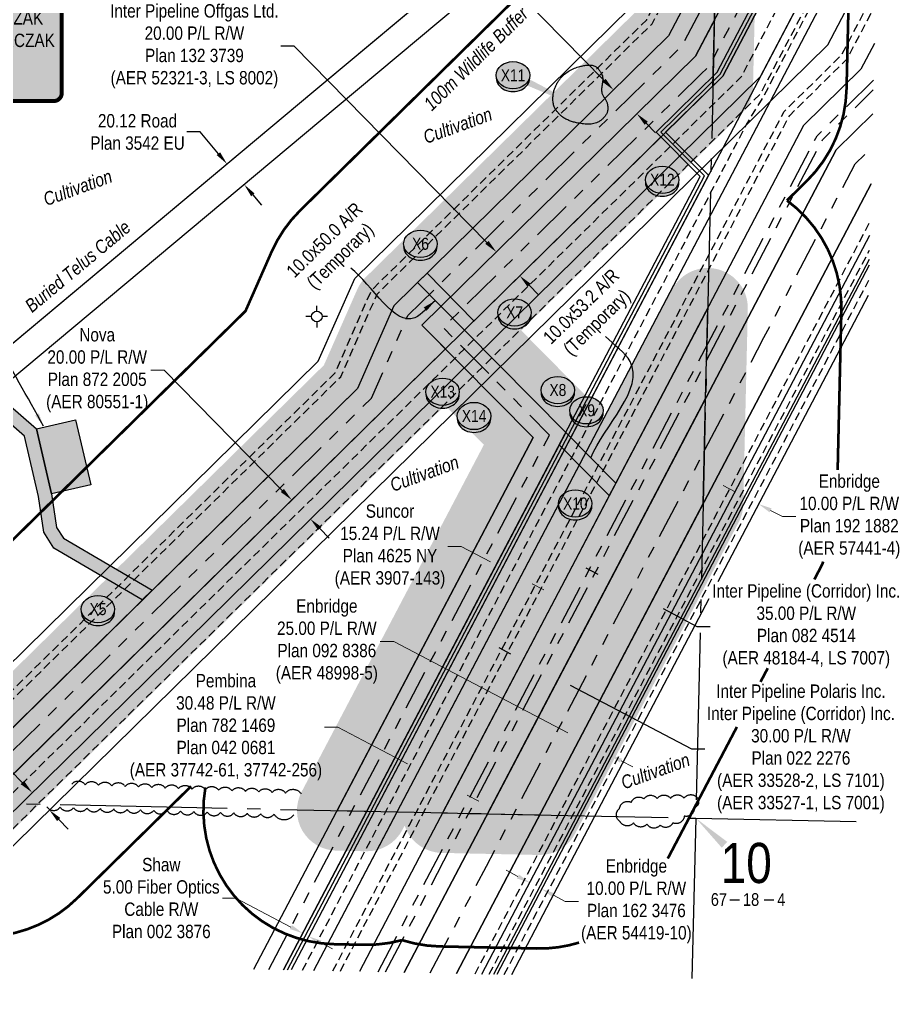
# Model space of a CAD drawing. Extents: x 391755 to 393729, y 6071881 to 6073877.
# Drawn here: x 392592 to 393250, y 6071881 to 6072614 of the extents above; entities that cross this region are included whole.
import ezdxf
from ezdxf.enums import TextEntityAlignment as Align

# ---------------------------------------------------------------- set-up
doc = ezdxf.new("R2010")
doc.units = 0
doc.header["$LTSCALE"] = 5
doc.header["$PDSIZE"] = 0.5
for name, pattern in [('0', [1, 1, 0]), ('foc-DRILLPATH', [14.75, 6, -1.75, 1.75, -1.75, 1.75, -1.75]), ('foc-QUARTERLINE', [33, 25, -3, 2, -3]), ('foc-TIELINE', [1.875, 1.25, -0.625]), ('UG_PIPE', [1.875, 1.25, -0.625])]:
    doc.linetypes.add(name, pattern=pattern)
doc.layers.get('Defpoints').update_dxf_attribs({"color": 9})
for name, color, linetype in [('10', 1, 'Continuous'), ('9', 3, 'Continuous'), ('AS-CABLE', 224, 'foc-CABLE'), ('AS-OWNER', 7, 'Continuous'), ('AS-PIPE-UG', 44, 'UG_PIPE'), ('AS-TELUS', 224, 'foc-TEL'), ('C-RW', 13, 'Continuous'), ('F-RW', 190, 'Continuous'), ('F-WS-S', 190, 'Continuous'), ('L-QSEC', 8, 'foc-QUARTERLINE'), ('L-SECLBL', 7, 'Continuous'), ('L-TITLEDB', 4, 'Continuous'), ('L-TITLEDB-T', 4, 'Continuous'), ('P-BUFFER-H 30m', 51, 'Continuous'), ('P-BUFFER-YELLOW', 50, 'foc-TIELINE'), ('P-BUFFER-YELLOW-T', 50, 'Continuous'), ('P-CROSSINGS', 250, 'Continuous'), ('P-PDRILLPATH', 12, 'foc-DRILLPATH'), ('P-PROPOSED', 10, 'Continuous'), ('P-PROPOSED-T', 10, 'Continuous'), ('P-TEMP-H', 41, 'Continuous'), ('P-TEMP_WORKSPACE', 46, 'Continuous'), ('T-BUSH', 110, '0'), ('WETLAND', 143, 'Continuous')]:
    doc.layers.add(name, color=color, linetype=linetype)
for name, color, linetype, lineweight in [('F-RW-T', 190, 'Continuous', 9), ('P-TEMP-T', 46, 'Continuous', 18), ('T-TEXT', 48, 'Continuous', 18)]:
    doc.layers.add(name, color=color, linetype=linetype, lineweight=lineweight)
for name, color, linetype, true_color in [('P-REPAIR-BLUE-H', 7, 'Continuous', 0xa0d6fd), ('P-REPAIR-BROWN-H', 7, 'Continuous', 0xe7d5cf), ('P-REPAIR-GREEN-H', 7, 'Continuous', 0xd9ffb3), ('P-REPAIR-PURPLE-H', 7, 'Continuous', 0xeeddfd)]:
    doc.layers.add(name, color=color, linetype=linetype, true_color=true_color)
doc.styles.add('175L', font='ARIALN.TTF', dxfattribs={"height": 20})
doc.styles.add('80', font='ARIALN.TTF', dxfattribs={"height": 10})
doc.styles.add('80CG', font='ARIALN.TTF', dxfattribs={"height": 10})
doc.styles.add('80L', font='ARIALN.TTF', dxfattribs={"height": 10})
doc.styles.add('Crossing', font='ARIALN.TTF', dxfattribs={"height": 10})
doc.styles.add('foc-LtypeFont', font='ARIALN.TTF', dxfattribs={"height": 7.35})
doc.styles.add('SIMPLEX', font='ARIALN.TTF')
doc.linetypes.add('foc-CABLE', pattern='A,2,-1,["C",foc-LtypeFont,S=0.2,R=0,X=-0.625,Y=-0.75],-1.24,8', length=12.24)
doc.linetypes.add('foc-TEL', pattern='A,2,-1,["T",foc-LtypeFont,S=0.2,R=0,X=-0.425,Y=-0.75],-1.24,8', length=12.24)
doc.linetypes.add('foc-TEL-NOLINE', pattern='A,0,-2,["T",foc-LtypeFont,S=0.2,R=0,X=-0.425,Y=-0.75],-10.24', length=12.24)
doc.dimstyles.new('Compass 5 000', dxfattribs={"dimscale": 5, "dimtxt": 9, "dimasz": 2, "dimexe": 0.2, "dimexo": 0.0625, "dimgap": 0.5, "dimtad": 0, "dimtih": 1, "dimtoh": 1, "dimzin": 0, "dimdsep": 46, "dimtxsty": '80CG', "dimcen": 0.1, "dimse1": 1, "dimse2": 1, "dimclrd": 256, "dimclrt": 256, "dimaunit": 1, "dimadec": 4, "dimazin": 0, "dimtfac": 0.06, "dimtofl": 0, "dimtmove": 0, "dimatfit": 1, "dimfxl": 0.2, "dimtolj": 1, "dimtzin": 0, "dimlwd": -1, "dimarcsym": 0})

# ---------------------------------------------------------------- blocks, each defined once
blk = doc.blocks.new('L-SECLBL')
at = {"layer": '9', "color": 7}
for p, q in [((-5.08, -27.83), (-12.29, -27.83)), ((20.7, -27.83), (13.5, -27.83))]:
    blk.add_line(p, q, dxfattribs=at)
at = {"layer": '10', "color": 2, "style": 'SIMPLEX'}
blk.add_attdef('SEC', text='', height=30, dxfattribs=at).set_placement((0, 0), align=Align.MIDDLE)
at = {"layer": '10', "color": 5, "style": '80L'}
blk.add_attdef('TWP', text='', height=9.5, dxfattribs=at).set_placement((-14.43, -27.37), align=Align.MIDDLE_RIGHT)
blk.add_attdef('RGE', text='', height=9.5, dxfattribs=at).set_placement((3.62, -27.37), align=Align.MIDDLE_CENTER)
blk.add_attdef('MER', text='', height=9.5, dxfattribs=at).set_placement((23.17, -27.37), align=Align.MIDDLE_LEFT)
blk = doc.blocks.new('*D439')
at = {"layer": 'Defpoints', "color": 0, "transparency": 16777216}
for p in [(392747.25, 6072505.78), (392737.08, 6072497.27), (392749.99, 6072481.84)]:
    blk.add_point(p, dxfattribs=at)
at = {"layer": 'L-TITLEDB-T', "transparency": 16777216}
for p, q in [((392727.25, 6072529.68), (392717.25, 6072529.68)), ((392740.83, 6072513.45), (392727.25, 6072529.68)), ((392766.57, 6072482.68), (392772.99, 6072475.01))]:
    blk.add_line(p, q, dxfattribs=at)
for points in [[(392742.11, 6072514.51), (392739.55, 6072512.38), (392747.25, 6072505.78)], [(392767.85, 6072483.74), (392765.3, 6072481.61), (392760.16, 6072490.34)]]:
    blk.add_solid(points, dxfattribs=at)
at = {"layer": 'L-TITLEDB-T', "transparency": 16777216, "insert": (392680.32, 6072529.68), "char_height": 10, "attachment_point": 5, "style": '80CG'}
blk.add_mtext('\\A1;20.12 Road\\PPlan 3542 EU', dxfattribs=at)
blk = doc.blocks.new('*D440')
at = {"layer": 'Defpoints', "color": 0, "transparency": 16777216}
for p in [(392968.52, 6072134.4), (392950.26, 6072099.62), (392976.82, 6072085.68)]:
    blk.add_point(p, dxfattribs=at)
at = {"layer": 'P-PROPOSED-T', "color": 240, "transparency": 16777216}
for p, q in [((392959.67, 6072139.05), (392950.81, 6072143.7)), ((393003.94, 6072115.81), (393094.78, 6072068.11)), ((393094.78, 6072068.11), (393104.78, 6072068.11))]:
    blk.add_line(p, q, dxfattribs=at)
for points in [[(392960.44, 6072140.53), (392958.89, 6072137.58), (392968.52, 6072134.4)], [(393004.71, 6072117.28), (393003.16, 6072114.33), (392995.08, 6072120.46)]]:
    blk.add_solid(points, dxfattribs=at)
at = {"layer": 'P-PROPOSED-T', "transparency": 16777216, "insert": (393176.59, 6072068.11), "char_height": 10, "attachment_point": 5, "style": '80CG'}
blk.add_mtext('\\A1;Inter Pipeline Polaris Inc.\\PInter Pipeline (Corridor) Inc.\\P30.00 P/L R/W\\PPlan 022 2276\\P(AER 33528-2, LS 7101)\\P(AER 33527-1, LS 7001)', dxfattribs=at)
blk = doc.blocks.new('*D441')
at = {"layer": 'Defpoints', "color": 0, "transparency": 16777216}
for p in [(393064.67, 6072177.71), (393010.6, 6072150.02), (393041.59, 6072133.75)]:
    blk.add_point(p, dxfattribs=at)
at = {"layer": 'P-PROPOSED-T', "color": 240, "transparency": 16777216}
for p, q in [((393024.83, 6072198.63), (393015.98, 6072203.27)), ((393073.53, 6072173.06), (393098.79, 6072159.79)), ((393098.79, 6072159.79), (393108.79, 6072159.79))]:
    blk.add_line(p, q, dxfattribs=at)
for points in [[(393025.6, 6072200.1), (393024.05, 6072197.15), (393033.68, 6072193.98)], [(393074.3, 6072174.53), (393072.75, 6072171.58), (393064.67, 6072177.71)]]:
    blk.add_solid(points, dxfattribs=at)
at = {"layer": 'P-PROPOSED-T', "transparency": 16777216, "insert": (393180.61, 6072159.79), "char_height": 10, "attachment_point": 5, "style": '80CG'}
blk.add_mtext('\\A1;Inter Pipeline (Corridor) Inc.\\P35.00 P/L R/W\\PPlan 082 4514\\P(AER 48184-4, LS 7007)', dxfattribs=at)
blk = doc.blocks.new('*D443')
at = {"layer": 'Defpoints', "color": 0, "transparency": 16777216}
for p in [(392795.65, 6072254.37), (392635.08, 6072096.49), (392649.1, 6072082.23)]:
    blk.add_point(p, dxfattribs=at)
at = {"layer": 'F-RW-T', "transparency": 16777216}
for p, q in [((392700.17, 6072351.48), (392690.17, 6072351.48)), ((392788.64, 6072261.5), (392700.17, 6072351.48)), ((392816.68, 6072232.98), (392823.69, 6072225.85))]:
    blk.add_line(p, q, dxfattribs=at)
for points in [[(392789.83, 6072262.67), (392787.45, 6072260.33), (392795.65, 6072254.37)], [(392817.87, 6072234.15), (392815.49, 6072231.81), (392809.67, 6072240.11)]]:
    blk.add_solid(points, dxfattribs=at)
at = {"layer": 'F-RW-T', "transparency": 16777216, "insert": (392650.16, 6072351.48), "char_height": 10, "attachment_point": 5, "style": '80CG'}
blk.add_mtext('\\A1;Nova\\P20.00 P/L R/W\\PPlan 872 2005\\P(AER 80551-1)', dxfattribs=at)
blk = doc.blocks.new('*D444')
at = {"layer": 'Defpoints', "color": 0, "transparency": 16777216}
for p in [(392736.49, 6072168.16), (392749.31, 6072155.11), (392614.35, 6072022.4)]:
    blk.add_point(p, dxfattribs=at)
at = {"layer": 'F-RW-T', "transparency": 16777216}
for p, q in [((392481.19, 6072157.83), (392471.19, 6072157.83)), ((392594.51, 6072042.57), (392481.19, 6072157.83)), ((392621.36, 6072015.27), (392628.37, 6072008.14))]:
    blk.add_line(p, q, dxfattribs=at)
for points in [[(392595.7, 6072043.74), (392593.32, 6072041.41), (392601.52, 6072035.44)], [(392622.55, 6072016.44), (392620.17, 6072014.1), (392614.35, 6072022.4)]]:
    blk.add_solid(points, dxfattribs=at)
at = {"layer": 'F-RW-T', "transparency": 16777216, "insert": (392427.99, 6072157.83), "char_height": 10, "attachment_point": 5, "style": '80CG'}
blk.add_mtext('\\A1;Nova\\P18.29 P/L R/W\\PPlan 762 0671\\P(AER 80240-44)', dxfattribs=at)
blk = doc.blocks.new('*D445')
at = {"layer": 'Defpoints', "color": 0, "transparency": 16777216}
for p in [(392954.4, 6072216.62), (392958.83, 6072214.3), (392803.96, 6071930.09)]:
    blk.add_point(p, dxfattribs=at)
at = {"layer": 'F-RW-T', "transparency": 16777216}
for p, q in [((392753.78, 6071956.44), (392743.78, 6071956.44)), ((392795.11, 6071934.74), (392753.78, 6071956.44)), ((392817.24, 6071923.12), (392826.1, 6071918.47))]:
    blk.add_line(p, q, dxfattribs=at)
for points in [[(392795.88, 6071936.22), (392794.33, 6071933.27), (392803.96, 6071930.09)], [(392818.02, 6071924.6), (392816.47, 6071921.64), (392808.39, 6071927.77)]]:
    blk.add_solid(points, dxfattribs=at)
at = {"layer": 'F-RW-T', "transparency": 16777216, "insert": (392698.11, 6071956.44), "char_height": 10, "attachment_point": 5, "style": '80CG'}
blk.add_mtext('\\A1;Shaw\\P5.00 Fiber Optics\\PCable R/W\\PPlan 002 3876', dxfattribs=at)
blk = doc.blocks.new('*D446')
at = {"layer": 'Defpoints', "color": 0, "transparency": 16777216}
for p in [(392959.65, 6072450.69), (392948.71, 6072439.93), (392977.18, 6072432.87)]:
    blk.add_point(p, dxfattribs=at)
at = {"layer": 'P-PROPOSED-T', "color": 240, "transparency": 16777216}
for p, q in [((392797.42, 6072593.8), (392787.42, 6072593.8)), ((392941.7, 6072447.06), (392797.42, 6072593.8)), ((392973.25, 6072414.98), (392980.26, 6072407.85))]:
    blk.add_line(p, q, dxfattribs=at)
for points in [[(392942.89, 6072448.23), (392940.51, 6072445.89), (392948.71, 6072439.93)], [(392974.44, 6072416.14), (392972.06, 6072413.81), (392966.24, 6072422.11)]]:
    blk.add_solid(points, dxfattribs=at)
at = {"layer": 'P-PROPOSED-T', "transparency": 16777216, "insert": (392722.88, 6072593.8), "char_height": 10, "attachment_point": 5, "style": '80CG'}
blk.add_mtext('\\A1;Inter Pipeline Offgas Ltd.\\P20.00 P/L R/W\\PPlan 132 3739\\P(AER 52321-3, LS 8002)', dxfattribs=at)
blk = doc.blocks.new('*D447')
at = {"layer": 'Defpoints', "color": 0, "transparency": 16777216}
for p in [(392953.12, 6072203.42), (392920.16, 6072140.64), (392933.65, 6072133.56)]:
    blk.add_point(p, dxfattribs=at)
at = {"layer": 'F-RW-T', "transparency": 16777216}
for p, q in [((392922.39, 6072219.55), (392912.39, 6072219.55)), ((392944.26, 6072208.07), (392922.39, 6072219.55)), ((392975.47, 6072191.69), (392984.32, 6072187.04))]:
    blk.add_line(p, q, dxfattribs=at)
for points in [[(392945.04, 6072209.54), (392943.49, 6072206.59), (392953.12, 6072203.42)], [(392976.24, 6072193.16), (392974.69, 6072190.21), (392966.61, 6072196.33)]]:
    blk.add_solid(points, dxfattribs=at)
at = {"layer": 'F-RW-T', "transparency": 16777216, "insert": (392869.2, 6072219.55), "char_height": 10, "attachment_point": 5, "style": '80CG'}
blk.add_mtext('\\A1;Suncor\\P15.24 P/L R/W\\PPlan 4625 NY\\P(AER 3907-143)', dxfattribs=at)
blk = doc.blocks.new('*D448')
at = {"layer": 'Defpoints', "color": 0, "transparency": 16777216}
for p in [(393031.71, 6072320.32), (393058.69, 6072306.15), (392891.04, 6072052.4)]:
    blk.add_point(p, dxfattribs=at)
at = {"layer": 'F-RW-T', "transparency": 16777216}
for p, q in [((392830.23, 6072084.32), (392820.23, 6072084.32)), ((392882.18, 6072057.04), (392830.23, 6072084.32)), ((392926.88, 6072033.58), (392935.73, 6072028.93))]:
    blk.add_line(p, q, dxfattribs=at)
for points in [[(392882.96, 6072058.52), (392881.41, 6072055.57), (392891.04, 6072052.4)], [(392927.65, 6072035.05), (392926.1, 6072032.1), (392918.02, 6072038.23)]]:
    blk.add_solid(points, dxfattribs=at)
at = {"layer": 'F-RW-T', "transparency": 16777216, "insert": (392746.46, 6072084.32), "char_height": 10, "attachment_point": 5, "style": '80CG'}
blk.add_mtext('\\A1;Pembina\\P30.48 P/L R/W\\PPlan 782 1469\\PPlan 042 0681\\P(AER 37742-61, 37742-256)', dxfattribs=at)
blk = doc.blocks.new('*D449')
at = {"layer": 'Defpoints', "color": 0, "transparency": 16777216}
for p in [(393173.89, 6072385.72), (393196.02, 6072374.1), (393033.15, 6072063.9)]:
    blk.add_point(p, dxfattribs=at)
at = {"layer": 'F-RW-T', "transparency": 16777216}
for p, q in [((392871.96, 6072148.53), (392861.96, 6072148.53)), ((393002.16, 6072080.17), (392871.96, 6072148.53)), ((393042.01, 6072059.25), (393050.86, 6072054.6))]:
    blk.add_line(p, q, dxfattribs=at)
for points in [[(393002.94, 6072081.64), (393001.39, 6072078.69), (393011.02, 6072075.52)], [(393042.78, 6072060.72), (393041.23, 6072057.77), (393033.15, 6072063.9)]]:
    blk.add_solid(points, dxfattribs=at)
at = {"layer": 'F-RW-T', "transparency": 16777216, "insert": (392821.95, 6072148.53), "char_height": 10, "attachment_point": 5, "style": '80CG'}
blk.add_mtext('\\A1;Enbridge\\P25.00 P/L R/W\\PPlan 092 8386\\P(AER 48998-5)', dxfattribs=at)
blk = doc.blocks.new('*D452')
at = {"layer": 'Defpoints', "color": 0, "transparency": 16777216}
for p in [(393169.21, 6072318.72), (393178.06, 6072314.07), (393145.07, 6072251.23)]:
    blk.add_point(p, dxfattribs=at)
at = {"layer": 'F-RW-T', "transparency": 16777216}
for p, q in [((393127.36, 6072260.53), (393118.5, 6072265.18)), ((393153.92, 6072246.58), (393162.77, 6072241.93)), ((393162.77, 6072241.93), (393172.77, 6072241.93))]:
    blk.add_line(p, q, dxfattribs=at)
for points in [[(393128.13, 6072262), (393126.58, 6072259.05), (393136.21, 6072255.88)], [(393154.69, 6072248.06), (393153.14, 6072245.11), (393145.07, 6072251.23)]]:
    blk.add_solid(points, dxfattribs=at)
at = {"layer": 'F-RW-T', "transparency": 16777216, "insert": (393212.78, 6072241.93), "char_height": 10, "attachment_point": 5, "style": '80CG'}
blk.add_mtext('\\A1;Enbridge\\P10.00 P/L R/W\\PPlan 192 1882\\P(AER 57441-4)', dxfattribs=at)
blk = doc.blocks.new('GABD')
for p, q in [((0, 0.81), (0, 1.62)), ((-0.81, 0), (-1.62, 0)), ((1.62, 0), (0.81, 0)), ((0, -0.81), (0, -1.62))]:
    blk.add_line(p, q)
blk.add_circle((0, 0), 0.8)
blk = doc.blocks.new('*D458')
at = {"layer": 'Defpoints', "color": 0, "transparency": 16777216}
for p in [(393036.35, 6072561.17), (393013.11, 6072538.32), (393030.64, 6072520.49)]:
    blk.add_point(p, dxfattribs=at)
at = {"layer": 'P-PROPOSED-T', "color": 240, "transparency": 16777216}
for p, q in [((392900.93, 6072698.9), (392890.93, 6072698.9)), ((393029.34, 6072568.3), (392900.93, 6072698.9)), ((393060.89, 6072536.22), (393067.9, 6072529.09))]:
    blk.add_line(p, q, dxfattribs=at)
for points in [[(393030.53, 6072569.47), (393028.15, 6072567.14), (393036.35, 6072561.17)], [(393062.08, 6072537.39), (393059.7, 6072535.05), (393053.88, 6072543.35)]]:
    blk.add_solid(points, dxfattribs=at)
at = {"layer": 'P-PROPOSED-T', "transparency": 16777216, "insert": (392826.11, 6072698.9), "char_height": 10, "attachment_point": 5, "style": '80CG'}
blk.add_mtext('\\A1;Inter Pipeline Polaris Inc.\\P25.00 P/L R/W\\PPlan 152 5733\\P(AER 54778-2, LS 7108)', dxfattribs=at)
blk = doc.blocks.new('*D459')
at = {"layer": 'Defpoints', "color": 0, "transparency": 16777216}
for p in [(392975.54, 6071971.39), (392984.4, 6071966.74), (392982.6, 6071963.32)]:
    blk.add_point(p, dxfattribs=at)
at = {"layer": 'F-RW-T', "transparency": 16777216}
for p, q in [((392964.89, 6071972.61), (392956.04, 6071977.26)), ((392991.46, 6071958.67), (393000.31, 6071954.02)), ((393000.31, 6071954.02), (393010.31, 6071954.02))]:
    blk.add_line(p, q, dxfattribs=at)
for points in [[(392965.67, 6071974.09), (392964.12, 6071971.14), (392973.75, 6071967.96)], [(392992.23, 6071960.14), (392990.68, 6071957.19), (392982.6, 6071963.32)]]:
    blk.add_solid(points, dxfattribs=at)
at = {"layer": 'F-RW-T', "transparency": 16777216, "insert": (393053.5, 6071954.02), "char_height": 10, "attachment_point": 5, "style": '80CG'}
blk.add_mtext('\\A1;Enbridge\\P10.00 P/L R/W\\PPlan 162 3476\\P(AER 54419-10)', dxfattribs=at)
blk = doc.blocks.new('*U462')
h = blk.add_hatch(color=59)
edge = h.paths.add_edge_path()
edge.add_line((-101.5, -37), (101.5, -37))
edge.add_arc((101.5, -31), 6, 270, 360)
edge.add_line((107.5, -31), (107.5, 29.5))
edge.add_arc((101.5, 29.5), 6, 0, 90)
edge.add_line((101.5, 35.5), (-101.5, 35.5))
edge.add_arc((-101.5, 29.5), 6, 90, 180)
edge.add_line((-107.5, 29.5), (-107.5, -31))
edge.add_arc((-101.5, -31), 6, 180, 270)
at = {"color": 1, "flags": 128}
blk.add_lwpolyline([(-101.5, -37, 3, 3, 0), (101.5, -37, 3, 3, 0.414214), (107.5, -31, 3, 3, 0), (107.5, 29.5, 3, 0, 0.414214), (101.5, 35.5, 0, 0, 0), (-101.5, 35.5, 0, 0, 0.414214), (-107.5, 29.5, 0, 0, 0), (-107.5, -31, 0, 3, 0.414214)], format="xyseb", close=True, dxfattribs=at)
blk.add_lwpolyline([(-45.23, -18.39, 0, 7.5, 0), (0, 0, 0, 0, 0)], format="xyseb", dxfattribs=at)
at = {"color": 1, "style": '80'}
blk.add_attdef('ENTER_TEXT_001', (-35.99, -5), '', height=10, dxfattribs=at)
blk = doc.blocks.new('xing2')
h = blk.add_hatch(color=50)
h.dxf.hatch_style = 1
edge = h.paths.add_edge_path()
edge.add_ellipse((0, 0), major_axis=(-12.5, 0), ratio=0.816297, start_angle=0, end_angle=360)
h = blk.add_hatch(color=250)
h.dxf.hatch_style = 1
edge = h.paths.add_edge_path()
edge.add_ellipse((0, -2.05), major_axis=(-12.5, 0), ratio=0.816297, start_angle=0, end_angle=180)
edge.add_line((12.5, -2.05), (12.5, 0))
edge.add_ellipse((0, 0), major_axis=(-12.5, 0), ratio=0.816297, start_angle=0, end_angle=180, ccw=False)
edge.add_line((-12.5, 0), (-12.5, -2.05))
at = {"color": 250}
blk.add_ellipse((0, 0), major_axis=(-12.5, 0), ratio=0.816297, dxfattribs=at)
blk.add_ellipse((0, -2.05), major_axis=(-12.5, 0), ratio=0.816297, start_param=0, end_param=3.141593, dxfattribs=at)
at = {"color": 250, "style": 'Crossing'}
blk.add_attdef('CROSSING', text='', height=9, dxfattribs=at).set_placement((0.09, 0.02), align=Align.MIDDLE_CENTER)
at = {"color": 250, "style": 'Crossing', "flags": 1}
for tag, p in [('OWNER', (0.09, -12.49)), ('DESCRIPTION', (0.09, -25.77)), ('LOCATION', (0.09, -39.3)), ('DWG_REF', (0.09, -52.84))]:
    blk.add_attdef(tag, text='', height=9, dxfattribs=at).set_placement(p, align=Align.MIDDLE_CENTER)

msp = doc.modelspace()

# ---------------------------------------------------------------- hatches: boundary and pattern name
at = {"layer": 'P-BUFFER-H 30m'}
h = msp.add_hatch(color=256, dxfattribs=at)
h.dxf.hatch_style = 1
h.paths.add_polyline_path([(392910.337, 6072325.069), (392939.42, 6072295.644), (392803.043, 6072035.9, 0.5570455), (392828.964, 6071991.961), (392851.303, 6071991.484, 0.2844839), (392878.505, 6072007.531), (392880.164, 6072010.692, 0.3160738), (392907.954, 6071990.275), (392941.463, 6071989.561), (392980.556, 6071988.726, 0.2844839), (393007.757, 6072004.774), (393130.024, 6072237.642, 0.1155471), (393133.454, 6072250.888), (393135.293, 6072329.681), (393136.869, 6072397.218, 0.7928422), (393080.316, 6072411.864), (393029.12, 6072314.357, 0.1141515), (393022.027, 6072325.869), (392967.381, 6072381.159), (393131.792, 6072542.82, 0.1950425), (393140.75, 6072563.512), (393141.899, 6072612.705), (393143.212, 6072668.986, 0.7928424), (393086.659, 6072683.632), (393053.096, 6072619.708), (392851.085, 6072421.077, 0.0950293), (392844.663, 6072411.777), (392819.747, 6072355.202), (392509.084, 6072049.736, 0.6635239), (392529.478, 6071998.351), (392564.378, 6071997.606, 0.202267), (392586.051, 6072006.208)])
h.paths.add_polyline_path([(392565.018, 6072027.599), (392530.118, 6072028.344), (392844.883, 6072337.844), (392872.119, 6072399.685), (393077.476, 6072601.607), (393113.22, 6072669.686), (393111.907, 6072613.405), (393110.759, 6072564.212), (392924.9, 6072381.462), (393000.69, 6072304.78), (392851.943, 6072021.477), (392829.604, 6072021.954), (392976.182, 6072301.126), (392910.639, 6072367.44)], flags=16)
h.paths.add_polyline_path([(393106.877, 6072397.918), (393105.301, 6072330.381), (393103.462, 6072251.587), (392981.196, 6072018.72), (392942.103, 6072019.554), (392908.594, 6072020.269)], flags=16)
at = {"layer": 'P-REPAIR-BLUE-H'}
h = msp.add_hatch(color=256, dxfattribs=at)
h.dxf.hatch_style = 1
h.paths.add_polyline_path([(392908.594, 6072020.269), (392942.103, 6072019.554), (393105.301, 6072330.381), (393106.877, 6072397.918)])
at = {"layer": 'P-REPAIR-BROWN-H'}
h = msp.add_hatch(color=256, dxfattribs=at)
h.dxf.hatch_style = 1
h.paths.add_polyline_path([(392530.118, 6072028.344), (392565.018, 6072027.599), (392910.639, 6072367.44), (392893.066, 6072385.221), (393097.792, 6072586.523), (393111.907, 6072613.405), (393113.22, 6072669.686), (393077.476, 6072601.607), (392872.119, 6072399.685), (392844.883, 6072337.844)])
at = {"layer": 'P-REPAIR-GREEN-H'}
h = msp.add_hatch(color=256, dxfattribs=at)
h.dxf.hatch_style = 1
h.paths.add_polyline_path([(392829.604, 6072021.954), (392851.943, 6072021.477), (393000.69, 6072304.78), (392924.9, 6072381.462), (393110.759, 6072564.212), (393111.907, 6072613.405), (393097.792, 6072586.523), (392893.066, 6072385.221), (392976.182, 6072301.126)])
at = {"layer": 'P-REPAIR-PURPLE-H'}
h = msp.add_hatch(color=256, dxfattribs=at)
h.dxf.hatch_style = 1
h.paths.add_polyline_path([(392942.103, 6072019.554), (392981.196, 6072018.72), (393103.462, 6072251.587), (393105.301, 6072330.381)])
at = {"layer": 'P-TEMP-H'}
h = msp.add_hatch(color=256, dxfattribs=at)
h.dxf.hatch_style = 1
h.paths.add_polyline_path([(392896.975, 6072424.126), (392932.031, 6072388.474), (392924.9, 6072381.462), (392889.845, 6072417.115)])
h = msp.add_hatch(color=256, dxfattribs=at)
h.dxf.hatch_style = 1
h.paths.add_polyline_path([(392301.104, 6072178.666), (392329.118, 6072183.75), (392514.523, 6072333.932), (392537.31, 6072340.369), (392562.936, 6072337.873), (392583.202, 6072326.356), (392604.808, 6072307.561), (392616.066, 6072258.845), (392619.757, 6072233.871), (392624.979, 6072225.647), (392691.284, 6072186.815), (392683.898, 6072179.552), (392617.835, 6072218.242), (392610.176, 6072230.306), (392606.232, 6072256.985), (392595.796, 6072302.147), (392577.392, 6072318.155), (392559.847, 6072328.127), (392538.216, 6072330.233), (392519.22, 6072324.867), (392333.423, 6072174.368), (392300.86, 6072168.459)])
h = msp.add_hatch(color=256, dxfattribs=at)
h.dxf.hatch_style = 1
h.paths.add_polyline_path([(392604.808, 6072307.561), (392634.038, 6072314.316), (392645.296, 6072265.6), (392616.066, 6072258.845)])
h = msp.add_hatch(color=256, dxfattribs=at)
h.dxf.hatch_style = 1
h.paths.add_polyline_path([(393033.224, 6072257.637), (392995.812, 6072295.49), (393000.69, 6072304.78), (393038.102, 6072266.928)])

# ---------------------------------------------------------------- linework, layer by layer
at = {"layer": 'AS-CABLE', "flags": 128}
msp.add_lwpolyline([(392792.432, 6071902.754), (393104.411, 6072496.949), (393071.832, 6072529.443), (393116.077, 6072572.947), (393236.347, 6072802.013)], dxfattribs=at)
at = {"layer": 'AS-PIPE-UG', "flags": 128}
for points in [[(392382.773, 6071911.513), (392828.126, 6072349.416), (392855.361, 6072411.257), (393061.222, 6072613.675), (393093.335, 6072674.836), (393099.888, 6072955.623)], [(392389.753, 6071911.364), (392832.315, 6072346.523), (392859.551, 6072408.364), (393065.286, 6072610.658), (393098.306, 6072673.549), (393104.887, 6072955.489)], [(392459.55, 6071909.871), (393132.073, 6072571.145), (393235.56, 6072768.247)], [(392486.275, 6071909.3), (393146.405, 6072558.388), (393234.583, 6072726.332)], [(392803.735, 6071902.513), (393135.987, 6072535.319), (393149.061, 6072556.993), (393234.426, 6072719.579)], [(392826.474, 6071902.026), (392883.546, 6072010.724), (393164.132, 6072545.126), (393207.057, 6072587.333), (393232.472, 6072635.736)], [(392832.058, 6071901.907), (392887.973, 6072008.4), (393168.195, 6072542.109), (393211.12, 6072584.316), (393232.21, 6072624.481)], [(392932.85, 6071899.752), (392967.87, 6071966.45), (393228.441, 6072462.732)], [(392943.46, 6071899.525), (393006.472, 6072019.535), (393227.943, 6072441.347)], [(392954.626, 6071899.287), (393227.418, 6072418.837)]]:
    msp.add_lwpolyline(points, dxfattribs=at)
at = {"layer": 'AS-TELUS', "linetype": 'foc-TEL-NOLINE', "flags": 128}
msp.add_lwpolyline([(392502.502, 6072300.999), (392812.205, 6072560.126), (393116.606, 6072814.751), (393123.146, 6072834.706), (393144.643, 6072900.454), (393194.555, 6072950.733)], dxfattribs=at)
at = {"layer": 'C-RW'}
for points in [[(392445.59, 6071910.17), (392910.639, 6072367.44), (392893.066, 6072385.221), (393097.792, 6072586.523), (393216.243, 6072812.125), (393188.392, 6072812.859), (393077.476, 6072601.607), (392872.119, 6072399.685), (392844.883, 6072337.844), (392410.692, 6071910.916)], [(392767.301, 6071903.292), (392976.182, 6072301.126), (392893.066, 6072385.221), (393097.792, 6072586.523), (393216.243, 6072812.125), (393236.57, 6072811.589)], [(393236.216, 6072796.385), (393118.109, 6072571.439), (392924.9, 6072381.462), (393000.69, 6072304.78), (392789.639, 6071902.814)]]:
    msp.add_lwpolyline(points, dxfattribs=at)
at = {"layer": 'C-RW', "flags": 128}
for points in [[(393231.542, 6072595.804), (393221.473, 6072576.629), (393178.548, 6072534.422), (392929.444, 6072059.978), (392899.253, 6072002.477), (392846.288, 6071901.603)], [(392879.796, 6071900.886), (392925.814, 6071988.531), (392956.005, 6072046.032), (393202.928, 6072516.321), (393230.317, 6072543.252)], [(393230.317, 6072543.252), (393202.928, 6072516.321), (392956.005, 6072046.032), (392925.814, 6071988.531), (392879.796, 6071900.886)], [(392918.888, 6071900.051), (392956.803, 6071972.261), (392986.993, 6072029.762), (393229.097, 6072490.87)]]:
    msp.add_lwpolyline(points, dxfattribs=at)
at = {"layer": 'F-RW', "flags": 128}
for points in [[(392882.357, 6072458.837), (393049.033, 6072622.725), (393078.421, 6072678.698), (393081.619, 6072815.702), (393116.606, 6072814.751), (393113.22, 6072669.686), (393077.476, 6072601.607), (392872.119, 6072399.685), (392844.883, 6072337.844), (392410.692, 6071910.916)], [(392812.244, 6071902.331), (392872.267, 6072016.647), (392902.457, 6072074.147), (393153.779, 6072552.813), (393196.704, 6072595.02), (393233.141, 6072664.413)], [(393231.542, 6072595.804), (393221.473, 6072576.629), (393178.548, 6072534.422), (392929.444, 6072059.978), (392899.253, 6072002.477), (392846.288, 6071901.603)], [(392473.509, 6071909.573), (393146.036, 6072570.851)], [(393229.097, 6072490.87), (392986.993, 6072029.762), (392956.803, 6071972.261), (392918.888, 6071900.051)], [(392361.834, 6071911.961), (392815.558, 6072358.095), (392842.793, 6072419.936), (392882.357, 6072458.837)], [(392937.876, 6071899.645), (392971.854, 6071964.358), (393002.045, 6072021.859), (393228.205, 6072452.602)], [(392946.811, 6071899.454), (392978.937, 6071960.639), (393009.128, 6072018.14), (393227.785, 6072434.594)], [(393227.68, 6072430.092), (393010.899, 6072017.21), (392980.708, 6071959.709), (392949.045, 6071899.406)], [(393227.68, 6072430.092), (393010.899, 6072017.21), (392980.708, 6071959.709), (392949.045, 6071899.406)], [(393114.614, 6072193.235), (393227.156, 6072407.581)], [(392960.214, 6071899.167), (392989.562, 6071955.061), (393019.753, 6072012.562), (393107.948, 6072180.538)]]:
    msp.add_lwpolyline(points, dxfattribs=at)
at = {"layer": 'F-RW'}
for points in [[(392789.639, 6071902.814), (393101.341, 6072496.48), (393068.28, 6072529.455), (393114.045, 6072574.456), (393236.478, 6072807.64)], [(392445.59, 6071910.17), (393118.109, 6072571.439), (393236.216, 6072796.385)], [(393236.216, 6072796.385), (393118.109, 6072571.439), (393075.385, 6072529.43), (393107.481, 6072497.419), (392795.224, 6071902.695)], [(393234.904, 6072740.108), (393146.036, 6072570.851), (392473.509, 6071909.573)], [(393234.904, 6072740.108), (393146.036, 6072570.851), (392473.509, 6071909.573)], [(393234.904, 6072740.108), (392795.224, 6071902.695)], [(392499.041, 6071909.027), (393153.779, 6072552.813), (393234.105, 6072705.802)], [(392812.246, 6071902.331), (393234.105, 6072705.802)]]:
    msp.add_lwpolyline(points, dxfattribs=at)
at = {"layer": 'L-QSEC'}
for p, q in [((393116.606, 6072814.751), (393097.969, 6072016.228)), ((392292.458, 6072033.415), (393097.969, 6072016.228)), ((393097.969, 6072016.228), (393095.108, 6071896.283)), ((393097.969, 6072016.228), (393217.977, 6072013.684))]:
    msp.add_line(p, q, dxfattribs=at)
at = {"layer": 'L-SECLBL', "flags": 128}
msp.add_lwpolyline([(393097.969, 6072016.228, 0, 6, 0), (393119.432, 6071996.349, 0, 0, 0)], format="xyseb", dxfattribs=at)
at = {"layer": 'L-TITLEDB', "flags": 128}
msp.add_lwpolyline([(392812.205, 6072560.126), (393116.528, 6072814.753), (393137.563, 6072814.199), (393133.877, 6072803.035), (392829.748, 6072548.571), (392461.393, 6072240.369), (392302.518, 6072237.974), (392302.998, 6072258.103), (392453.955, 6072260.379), (392812.205, 6072560.126)], dxfattribs=at)
at = {"layer": 'P-BUFFER-YELLOW', "ltscale": 2, "const_width": 1.999, "flags": 128}
for points in [[(393204.079, 6072276.834), (393205.274, 6072328.047), (393206.85, 6072395.584, 0.2445872), (393166.165, 6072478.447), (393180.87, 6072492.907, 0.1950425), (393210.731, 6072561.878), (393211.88, 6072611.072), (393213.193, 6072667.353, 0.7928424), (393024.682, 6072716.173), (392996.21, 6072661.944), (392802.007, 6072470.99, 0.0950293), (392780.601, 6072439.991), (392761.096, 6072395.702), (392460.006, 6072099.649, 0.6635239), (392527.984, 6071928.367), (392562.885, 6071927.622, 0.202267), (392635.13, 6071956.295), (392720.443, 6072040.181)], [(393186.629, 6072194.87), (393192, 6072205.101, 0.0588592), (393193.239, 6072208.241)], [(392731.119, 6072039.292, 0.4597485), (392827.471, 6071921.977), (392849.81, 6071921.5, 0.0719373), (392878.223, 6071924.992, 0.0719373), (392906.461, 6071920.291), (392939.969, 6071919.576), (392979.063, 6071918.742, 0.0802502), (393010.65, 6071923.156)]]:
    msp.add_lwpolyline(points, format="xyb", dxfattribs=at)
for points in [[(393146.378, 6072118.209), (393151.764, 6072128.467)], [(393076.973, 6071986.021), (393128.673, 6072084.488)]]:
    msp.add_lwpolyline(points, dxfattribs=at)
at = {"layer": 'P-CROSSINGS', "flags": 128}
for points in [[(393024.15, 6072542.518, 0, 6, 0), (392961.289, 6072572.145, 0, 0, 0)], [(393071.832, 6072529.443, 0, 6, 0), (393072.915, 6072493.936, 0, 0, 0)], [(392902.174, 6072411.707, 0, 6, 0), (392892.007, 6072446.03, 0, 0, 0)], [(392919.702, 6072393.881, 0, 6, 0), (392962.475, 6072394.702, 0, 0, 0)], [(392925.052, 6072367.587, 0, 6, 0), (392908.649, 6072335.335, 0, 0, 0)], [(392938.318, 6072353.661, 0, 6, 0), (392932.123, 6072317.207, 0, 0, 0)], [(393000.079, 6072299.238, 0, 6, 0), (392994.793, 6072336.629, 0, 0, 0)], [(393007.56, 6072290.717, 0, 6, 0), (393016.259, 6072321.421, 0, 0, 0)], [(393024.313, 6072273.766, 0, 6, 0), (393007.82, 6072251.704, 0, 0, 0)]]:
    msp.add_lwpolyline(points, format="xyseb", dxfattribs=at)
at = {"layer": 'P-PDRILLPATH', "flags": 128}
for points in [[(392428.141, 6071910.543), (392538.882, 6072019.431), (392855.357, 6072330.612), (392882.592, 6072392.453), (393087.634, 6072594.065), (393124.288, 6072663.875), (393199.46, 6072807.048), (393209.883, 6072826.9), (393240.163, 6072884.571), (393225.438, 6072944.065)], [(392778.47, 6071903.053), (392843.089, 6072026.126), (392988.436, 6072302.953), (392908.983, 6072383.342), (393101.995, 6072573.125), (393107.951, 6072578.981), (393233.027, 6072817.201), (393236.871, 6072824.523)], [(392860.25, 6071901.304), (392910.32, 6071996.666), (392919.662, 6072014.458), (393117.945, 6072392.107), (393188.707, 6072526.88), (393230.903, 6072568.37)], [(392865.834, 6071901.185), (392914.747, 6071994.342), (392924.088, 6072012.133), (393122.372, 6072389.782), (393192.77, 6072523.863), (393230.735, 6072561.193)], [(392899.342, 6071900.469), (392941.308, 6071980.396), (392950.65, 6071998.187), (393148.933, 6072375.836), (393217.15, 6072505.762), (393229.732, 6072518.134)]]:
    msp.add_lwpolyline(points, dxfattribs=at)
at = {"layer": 'P-PROPOSED', "flags": 128}
for points in [[(392530.118, 6072028.344), (392565.018, 6072027.599), (392910.639, 6072367.44), (392893.066, 6072385.221), (393097.792, 6072586.523), (393111.907, 6072613.405), (393113.22, 6072669.686), (393077.476, 6072601.607), (392872.119, 6072399.685), (392844.883, 6072337.844)], [(392829.604, 6072021.954), (392851.943, 6072021.477), (393000.69, 6072304.78), (392924.9, 6072381.462), (393110.759, 6072564.212), (393111.907, 6072613.405), (393097.792, 6072586.523), (392893.066, 6072385.221), (392976.182, 6072301.126)], [(392908.594, 6072020.269), (392942.103, 6072019.554), (393105.301, 6072330.381), (393106.877, 6072397.918)], [(392942.103, 6072019.554), (392981.196, 6072018.72), (393103.462, 6072251.587), (393105.301, 6072330.381)]]:
    msp.add_lwpolyline(points, close=True, dxfattribs=at)
at = {"layer": 'P-TEMP_WORKSPACE', "flags": 128}
for points in [[(392896.975, 6072424.126), (392932.031, 6072388.474), (392924.9, 6072381.462), (392889.845, 6072417.115)], [(392301.104, 6072178.666), (392329.118, 6072183.75), (392514.523, 6072333.932), (392537.31, 6072340.369), (392562.936, 6072337.873), (392583.202, 6072326.356), (392604.808, 6072307.561), (392616.066, 6072258.845), (392619.757, 6072233.871), (392624.979, 6072225.647), (392691.284, 6072186.815), (392683.898, 6072179.552), (392617.835, 6072218.242), (392610.176, 6072230.306), (392606.232, 6072256.985), (392595.796, 6072302.147), (392577.392, 6072318.155), (392559.847, 6072328.127), (392538.216, 6072330.233), (392519.22, 6072324.867), (392333.423, 6072174.368), (392300.86, 6072168.459)], [(392604.808, 6072307.561), (392634.038, 6072314.316), (392645.296, 6072265.6), (392616.066, 6072258.845)], [(393033.224, 6072257.637), (392995.812, 6072295.49), (393000.69, 6072304.78), (393038.102, 6072266.928)]]:
    msp.add_lwpolyline(points, close=True, dxfattribs=at)
at = {"layer": 'T-BUSH', "flags": 128}
for points in [[(392631.094, 6072041.675, -0.5205671), (392641.085, 6072041.261, -0.5205671), (392651.077, 6072040.848, -0.5205671), (392661.068, 6072040.434, -0.5205671), (392671.06, 6072040.02, -0.5205671), (392681.051, 6072039.606, -0.5205671), (392691.042, 6072039.192, -0.5205671), (392701.034, 6072038.778, -0.5205671), (392711.025, 6072038.364, -0.5205671), (392721.017, 6072037.951, -0.5205671), (392731.008, 6072037.537, -0.5205671), (392741, 6072037.123, -0.5205671), (392750.991, 6072036.709, -0.5205671), (392760.982, 6072036.295, -0.5205671), (392770.974, 6072035.881, -0.5205671), (392780.965, 6072035.468, -0.5205671), (392790.957, 6072035.054, -0.5205671), (392802.643, 6072034.57, -0.5205671)], [(392612.538, 6072024.773, 0.5205671), (392622.533, 6072024.447, 0.5205671), (392632.528, 6072024.121, 0.5205671), (392642.522, 6072023.795, 0.5205671), (392652.517, 6072023.468, 0.5205671), (392662.512, 6072023.142, 0.5205671), (392672.506, 6072022.816, 0.5205671), (392682.501, 6072022.49, 0.5205671), (392692.496, 6072022.164, 0.5205671), (392702.49, 6072021.838, 0.5205671), (392712.485, 6072021.512, 0.5205671), (392722.48, 6072021.185, 0.5205671), (392732.474, 6072020.859, 0.5205671), (392742.469, 6072020.533, 0.5205671), (392752.464, 6072020.207, 0.5205671), (392762.458, 6072019.881, 0.5205671), (392772.453, 6072019.555, 0.5205671), (392782.448, 6072019.228, 0.5205671), (392797.157, 6072018.748, 0.5205671)]]:
    msp.add_lwpolyline(points, format="xyb", dxfattribs=at)
msp.add_lwpolyline([(393040.905, 6072023.505, -0.5205671), (393049.758, 6072028.154, -0.5205671), (393059.138, 6072030.735, -0.5205671), (393069.137, 6072030.885, -0.5205671), (393079.136, 6072031.035, -0.5205671), (393089.135, 6072031.185, -0.5205671), (393099.134, 6072031.334, -0.5205671), (393096.763, 6072024.017, -0.5205671), (393089.359, 6072017.782, -0.5205671), (393080.716, 6072012.752, -0.5205671), (393071.324, 6072011.032, -0.5205671), (393061.358, 6072011.853, -0.5205671), (393051.391, 6072012.673, -0.5205671), (393041.425, 6072013.493, -0.5205671)], format="xyb", close=True, dxfattribs=at)
at = {"layer": 'WETLAND'}
msp.add_lwpolyline([(393025.406, 6072537.408), (393024.556, 6072536.934), (393023.651, 6072536.539), (393022.698, 6072536.218), (393021.701, 6072535.965), (393020.669, 6072535.776), (393019.607, 6072535.647), (393018.521, 6072535.572), (393017.418, 6072535.548), (393016.305, 6072535.57), (393015.187, 6072535.633), (393014.07, 6072535.732), (393012.962, 6072535.863), (393011.868, 6072536.022), (393010.795, 6072536.203), (393009.749, 6072536.402), (393008.737, 6072536.614), (393008.012, 6072536.778), (393007.28, 6072536.957), (393006.543, 6072537.151), (393005.803, 6072537.361), (393005.063, 6072537.587), (393004.325, 6072537.831), (393003.592, 6072538.093), (393002.866, 6072538.373), (393002.15, 6072538.673), (393001.447, 6072538.993), (393000.758, 6072539.334), (393000.087, 6072539.696), (392999.435, 6072540.081), (392998.806, 6072540.489), (392998.202, 6072540.92), (392997.624, 6072541.376), (392997.204, 6072541.736), (392996.785, 6072542.112), (392996.37, 6072542.503), (392995.961, 6072542.91), (392995.558, 6072543.329), (392995.164, 6072543.761), (392994.781, 6072544.204), (392994.41, 6072544.657), (392994.052, 6072545.12), (392993.709, 6072545.59), (392993.384, 6072546.068), (392993.077, 6072546.551), (392992.79, 6072547.039), (392992.525, 6072547.53), (392992.284, 6072548.024), (392992.068, 6072548.52), (392991.806, 6072549.231), (392991.586, 6072549.97), (392991.407, 6072550.733), (392991.268, 6072551.516), (392991.167, 6072552.316), (392991.102, 6072553.13), (392991.071, 6072553.954), (392991.073, 6072554.783), (392991.106, 6072555.616), (392991.168, 6072556.448), (392991.259, 6072557.275), (392991.375, 6072558.094), (392991.516, 6072558.902), (392991.68, 6072559.694), (392991.864, 6072560.468), (392992.068, 6072561.22), (392992.246, 6072561.8), (392992.444, 6072562.381), (392992.663, 6072562.961), (392992.9, 6072563.54), (392993.154, 6072564.116), (392993.426, 6072564.689), (392993.713, 6072565.256), (392994.015, 6072565.818), (392994.33, 6072566.372), (392994.658, 6072566.918), (392994.997, 6072567.454), (392995.347, 6072567.979), (392995.706, 6072568.493), (392996.074, 6072568.994), (392996.449, 6072569.48), (392996.831, 6072569.951), (392997.502, 6072570.721), (392998.221, 6072571.471), (392998.982, 6072572.198), (392999.782, 6072572.9), (393000.618, 6072573.576), (393001.486, 6072574.223), (393002.382, 6072574.839), (393003.303, 6072575.423), (393004.245, 6072575.972), (393005.204, 6072576.485), (393006.177, 6072576.959), (393007.16, 6072577.393), (393008.149, 6072577.784), (393009.141, 6072578.131), (393010.132, 6072578.431), (393011.118, 6072578.683), (393011.833, 6072578.845), (393012.576, 6072579.008), (393013.342, 6072579.165), (393014.127, 6072579.313), (393014.924, 6072579.447), (393015.728, 6072579.563), (393016.534, 6072579.655), (393017.338, 6072579.72), (393018.133, 6072579.752), (393018.914, 6072579.747), (393019.677, 6072579.7), (393020.416, 6072579.607), (393021.125, 6072579.464), (393021.8, 6072579.265), (393022.435, 6072579.006), (393023.024, 6072578.683), (393023.398, 6072578.427), (393023.765, 6072578.14), (393024.125, 6072577.823), (393024.476, 6072577.48), (393024.819, 6072577.113), (393025.151, 6072576.725), (393025.474, 6072576.319), (393025.785, 6072575.899), (393026.084, 6072575.466), (393026.371, 6072575.023), (393026.644, 6072574.574), (393026.904, 6072574.122), (393027.149, 6072573.669), (393027.378, 6072573.217), (393027.591, 6072572.771), (393027.787, 6072572.333), (393028.054, 6072571.579), (393028.225, 6072570.797), (393028.314, 6072569.988), (393028.333, 6072569.158), (393028.295, 6072568.309), (393028.214, 6072567.446), (393028.101, 6072566.572), (393027.969, 6072565.691), (393027.832, 6072564.806), (393027.702, 6072563.923), (393027.591, 6072563.043), (393027.514, 6072562.171), (393027.482, 6072561.311), (393027.508, 6072560.467), (393027.606, 6072559.641), (393027.787, 6072558.839), (393027.957, 6072558.324), (393028.164, 6072557.819), (393028.402, 6072557.32), (393028.666, 6072556.828), (393028.95, 6072556.34), (393029.248, 6072555.856), (393029.554, 6072555.374), (393029.864, 6072554.892), (393030.17, 6072554.41), (393030.468, 6072553.925), (393030.751, 6072553.438), (393031.015, 6072552.945), (393031.253, 6072552.447), (393031.459, 6072551.941), (393031.629, 6072551.426), (393031.756, 6072550.901), (393031.827, 6072550.518), (393031.892, 6072550.126), (393031.95, 6072549.727), (393032.001, 6072549.323), (393032.044, 6072548.915), (393032.077, 6072548.505), (393032.101, 6072548.093), (393032.114, 6072547.681), (393032.116, 6072547.271), (393032.106, 6072546.863), (393032.084, 6072546.46), (393032.048, 6072546.062), (393031.998, 6072545.671), (393031.933, 6072545.288), (393031.852, 6072544.914), (393031.756, 6072544.551), (393031.573, 6072544.016), (393031.343, 6072543.486), (393031.071, 6072542.963), (393030.759, 6072542.447), (393030.413, 6072541.941), (393030.036, 6072541.446), (393029.631, 6072540.963), (393029.203, 6072540.494), (393028.756, 6072540.04), (393028.293, 6072539.602), (393027.818, 6072539.183), (393027.336, 6072538.783), (393026.849, 6072538.404), (393026.363, 6072538.048), (393025.88, 6072537.715), (393025.406, 6072537.408)], close=True, dxfattribs=at)

# ---------------------------------------------------------------- block references
at = {"layer": 'AS-OWNER'}
ref = msp.add_blockref('*U462', (392516.149, 6072589.836), dxfattribs=at)
ref.add_attrib('ENTER_TEXT_001', 'CHARLES JOSEPH KAZMIERCZAK', (392422.006, 6072610.095), dxfattribs={"layer": '0', "color": 1, "height": 10, "style": '80'})
ref.add_attrib('ENTER_TEXT_002', 'THEODORE STANLEY KAZMIERCZAK', (392413.544, 6072593.251), dxfattribs={"layer": '0', "color": 1, "height": 10, "style": '80'})
ref.add_attrib('ENTER_TEXT_003', '(As Joint Tenants)', (392469.669, 6072576.414), dxfattribs={"layer": '0', "color": 1, "height": 10, "style": '80'})
ref.add_attrib('ENTER_TEXT_004', 'C. of T. 192 117 829', (392463.905, 6072559.57), dxfattribs={"layer": '0', "color": 1, "height": 10, "style": '80'})
at = {"layer": 'F-WS-S', "color": 5, "xscale": 5, "yscale": 5, "zscale": 5}
msp.add_blockref('GABD', (392814.426, 6072391.594), dxfattribs=at)
at = {"layer": 'L-SECLBL'}
msp.add_blockref('L-SECLBL', (393135.699, 6071982.764), dxfattribs=at).add_auto_attribs({'SEC': '10', 'TWP': '67', 'RGE': '18', 'MER': '4'})
at = {"layer": 'P-CROSSINGS', "xscale": 1.000190094096578, "yscale": 1.000190094096578, "zscale": 1.000190094096578}
for p, values in [((392961.199, 6072572.125), {'CROSSING': 'X11'}), ((393072.825, 6072493.916), {'CROSSING': 'X12'}), ((392891.918, 6072446.01), {'CROSSING': 'X6'}), ((392962.386, 6072394.683), {'CROSSING': 'X7'}), ((392994.704, 6072336.609), {'CROSSING': 'X8'}), ((392908.56, 6072335.316), {'CROSSING': 'X13'}), ((392932.034, 6072317.187), {'CROSSING': 'X14'}), ((393016.17, 6072321.401), {'CROSSING': 'X9'}), ((393007.73, 6072251.684), {'CROSSING': 'X10'}), ((392650.694, 6072172.702), {'CROSSING': 'X5'})]:
    msp.add_blockref('xing2', p, dxfattribs=at).add_auto_attribs(values)

# ---------------------------------------------------------------- texts
at = {"layer": 'AS-TELUS', "insert": (392593.657, 6072400.593), "char_height": 10, "attachment_point": 1, "rotation": 39.919155, "style": '175L'}
msp.add_mtext_dynamic_manual_height_columns('\\pi1.7701;{\\fArial Narrow|b0|i1|c0|p34;Buried Telus Cable}', width=100.17728, gutter_width=100, heights=[0], dxfattribs=at)
at = {"layer": 'P-BUFFER-YELLOW-T', "insert": (392892.788, 6072551.436), "char_height": 9.99695, "attachment_point": 1, "rotation": 44.51677, "style": '80L'}
msp.add_mtext_dynamic_manual_height_columns('\\pi0.91478;{\\fArial Narrow|b0|i1|c0|p34;100m Wildlife Buffer}', width=103.60614, gutter_width=100, heights=[0], dxfattribs=at)
at = {"layer": 'P-TEMP-T', "char_height": 10, "attachment_point": 5, "rotation": 44.51677, "style": '80CG'}
for s, insert in [('\\A1;10.0x50.0 A/R\\P(Temporary)', (392827.012, 6072441.891)), ('\\A1;10.0x53.2 A/R\\P(Temporary)', (393018.991, 6072392.213))]:
    msp.add_mtext(s, dxfattribs=dict(at, insert=insert))
at = {"layer": 'T-TEXT', "char_height": 10, "attachment_point": 1, "rotation": 20, "style": '175L'}
for insert in [(392892.903, 6072530.081), (392608.689, 6072483.573), (392868.048, 6072269.716), (393040.82, 6072047.079)]:
    msp.add_mtext_dynamic_manual_height_columns('{\\fArial Narrow|b0|i1|c0|p34;Cultivation}', width=53.306, gutter_width=100, heights=[0], dxfattribs=dict(at, insert=insert))

# ---------------------------------------------------------------- dimensions: what is measured, and where the dimension line sits
at = {"layer": 'F-RW-T'}
for base, p1, p2, angle, text, picture, middle in [((392795.649, 6072254.373), (392649.105, 6072082.231), (392635.082, 6072096.492), 134.51677, 'Nova\\P20.00 P/L R/W\\PPlan 872 2005\\P(AER 80551-1)', '*D443', (392650.16, 6072351.478)), ((393033.152, 6072063.896), (393173.887, 6072385.719), (393196.022, 6072374.098), 332.298483, 'Enbridge\\P25.00 P/L R/W\\PPlan 092 8386\\P(AER 48998-5)', '*D449', (392821.949, 6072148.531)), ((392891.037, 6072052.396), (393058.695, 6072306.149), (393031.708, 6072320.318), 152.298483, 'Pembina\\P30.48 P/L R/W\\PPlan 782 1469\\PPlan 042 0681\\P(AER 37742-61, 37742-256)', '*D448', (392746.462, 6072084.322)), ((393145.065, 6072251.232), (393169.205, 6072318.72), (393178.059, 6072314.072), 332.298483, 'Enbridge\\P10.00 P/L R/W\\PPlan 192 1882\\P(AER 57441-4)', '*D452', (393212.78, 6072241.934)), ((392953.118, 6072203.419), (392933.65, 6072133.558), (392920.157, 6072140.642), 152.298483, 'Suncor\\P15.24 P/L R/W\\PPlan 4625 NY\\P(AER 3907-143)', '*D447', (392869.201, 6072219.551)), ((392614.345, 6072022.403), (392736.491, 6072168.156), (392749.315, 6072155.114), 314.51677, 'Nova\\P18.29 P/L R/W\\PPlan 762 0671\\P(AER 80240-44)', '*D444', (392427.993, 6072157.828)), ((392803.962, 6071930.093), (392958.83, 6072214.299), (392954.403, 6072216.623), 152.298483, 'Shaw\\P5.00 Fiber Optics\\PCable R/W\\PPlan 002 3876', '*D445', (392698.111, 6071956.439)), ((392982.601, 6071963.316), (392975.544, 6071971.386), (392984.398, 6071966.737), 332.298203, 'Enbridge\\P10.00 P/L R/W\\PPlan 162 3476\\P(AER 54419-10)', '*D459', (393053.501, 6071954.018))]:
    dim = msp.add_linear_dim(base=base, p1=p1, p2=p2, angle=angle, text=text, dimstyle='Compass 5 000', dxfattribs=at)
    dim.commit()
    dim.dimension.update_dxf_attribs({"geometry": picture, "text_midpoint": middle, "dimtype": 161})
at = {"layer": 'L-TITLEDB-T'}
dim = msp.add_linear_dim(base=(392747.246, 6072505.776), p1=(392749.993, 6072481.84), p2=(392737.081, 6072497.271), angle=129.919155, text='20.12 Road\\PPlan 3542 EU', dimstyle='Compass 5 000', dxfattribs=at)
dim.commit()
dim.dimension.update_dxf_attribs({"geometry": '*D439', "text_midpoint": (392680.316, 6072529.676), "dimtype": 161})
at = {"layer": 'P-PROPOSED-T'}
for base, p1, p2, angle, text, picture, middle in [((393036.354, 6072561.174), (393030.638, 6072520.492), (393013.11, 6072538.318), 134.51677, 'Inter Pipeline Polaris Inc.\\P25.00 P/L R/W\\PPlan 152 5733\\P(AER 54778-2, LS 7108)', '*D458', (392826.105, 6072698.9)), ((392948.708, 6072439.933), (392977.178, 6072432.866), (392959.65, 6072450.692), 134.51677, 'Inter Pipeline Offgas Ltd.\\P20.00 P/L R/W\\PPlan 132 3739\\P(AER 52321-3, LS 8002)', '*D446', (392722.884, 6072593.798)), ((393064.672, 6072177.707), (393010.604, 6072150.022), (393041.593, 6072133.751), 332.29847, 'Inter Pipeline (Corridor) Inc.\\P35.00 P/L R/W\\PPlan 082 4514\\P(AER 48184-4, LS 7007)', '*D441', (393180.606, 6072159.793)), ((392968.52, 6072134.403), (392976.82, 6072085.677), (392950.259, 6072099.623), 152.298454, 'Inter Pipeline Polaris Inc.\\PInter Pipeline (Corridor) Inc.\\P30.00 P/L R/W\\PPlan 022 2276\\P(AER 33528-2, LS 7101)\\P(AER 33527-1, LS 7001)', '*D440', (393176.591, 6072068.112))]:
    dim = msp.add_linear_dim(base=base, p1=p1, p2=p2, angle=angle, text=text, dimstyle='Compass 5 000', override={"dimclrd": 240}, dxfattribs=at)
    dim.commit()
    dim.dimension.update_dxf_attribs({"geometry": picture, "text_midpoint": middle, "dimtype": 161})

# ---------------------------------------------------------------- leaders
at = {"layer": 'P-TEMP-T', "path_type": 1}
for points in [[(392903.181, 6072403.551), (392887.815, 6072390.727), (392839.977, 6072427.849)], [(393019.447, 6072285.803), (393048.869, 6072357.885), (393030.481, 6072376.75)], [(392610.002, 6072309.607), (392573.67, 6072374.554)]]:
    msp.add_leader(points, dimstyle='Compass 5 000', override={"dimgap": 0.5, "dimtad": 0}, dxfattribs=at)

doc.saveas('drawing.dxf')
